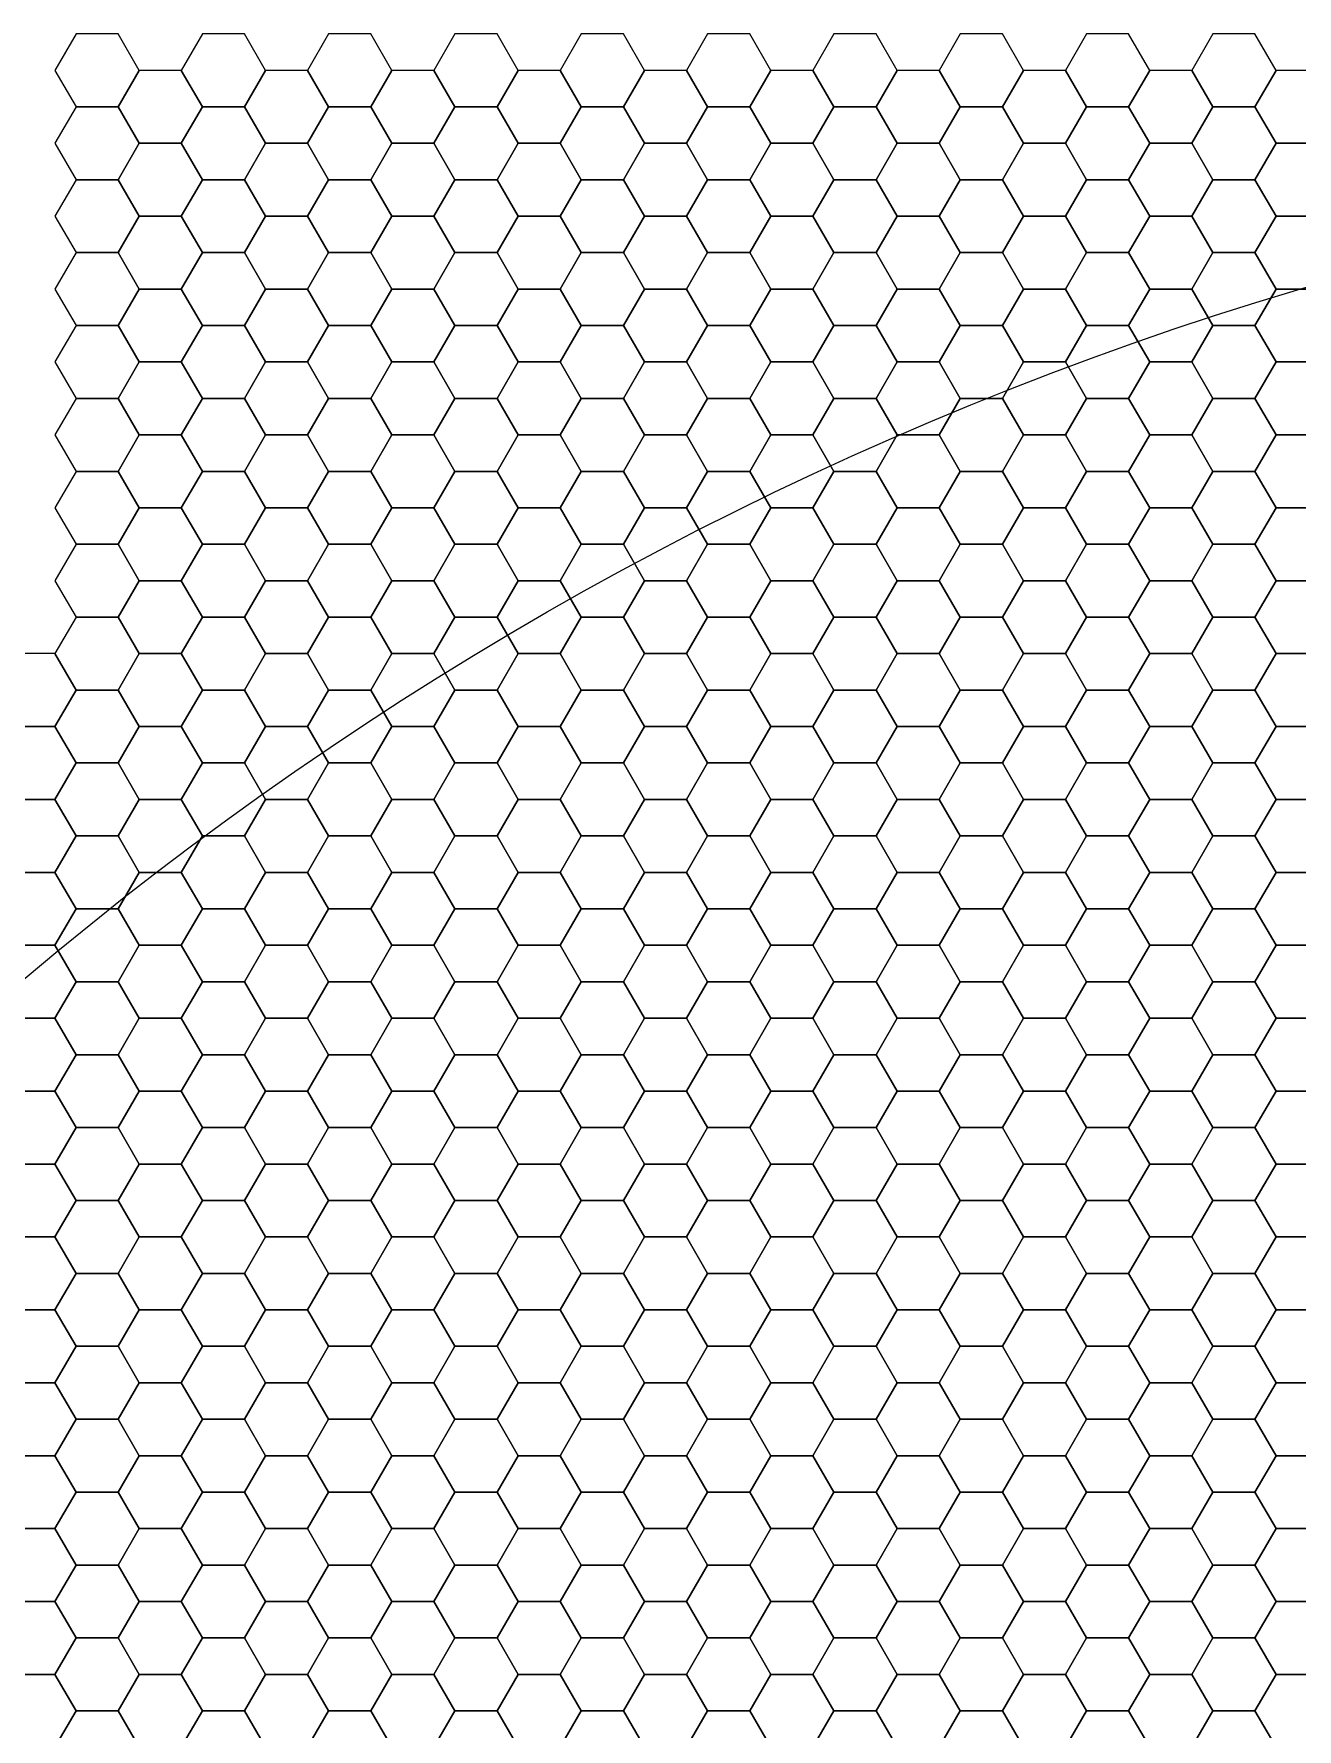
# Model space of a CAD drawing. Header units: inches. Extents: x 59 to 241, y -1 to 185.
# Drawn here: x 96 to 126, y 132.93 to 173.21 of the extents above; entities that cross this region are included whole.
import ezdxf

# ---------------------------------------------------------------- set-up
doc = ezdxf.new("R2010")
doc.units = ezdxf.units.IN
doc.header["$MEASUREMENT"] = 0
doc.layers.get('0').update_dxf_attribs({"lineweight": 0})

msp = doc.modelspace()

# ---------------------------------------------------------------- linework, layer by layer
at = {"color": 251, "linetype": 'Continuous', "lineweight": 0, "flags": 128}
for points in [[(98, 173.205), (97, 173.205), (96.5, 172.339), (97, 171.473), (98, 171.473), (98.5, 172.339)], [(101, 173.205), (100, 173.205), (99.5, 172.339), (100, 171.473), (101, 171.473), (101.5, 172.339)], [(104, 173.205), (103, 173.205), (102.5, 172.339), (103, 171.473), (104, 171.473), (104.5, 172.339)], [(107, 173.205), (106, 173.205), (105.5, 172.339), (106, 171.473), (107, 171.473), (107.5, 172.339)], [(110, 173.205), (109, 173.205), (108.5, 172.339), (109, 171.473), (110, 171.473), (110.5, 172.339)], [(113, 173.205), (112, 173.205), (111.5, 172.339), (112, 171.473), (113, 171.473), (113.5, 172.339)], [(116, 173.205), (115, 173.205), (114.5, 172.339), (115, 171.473), (116, 171.473), (116.5, 172.339)], [(119, 173.205), (118, 173.205), (117.5, 172.339), (118, 171.473), (119, 171.473), (119.5, 172.339)], [(122, 173.205), (121, 173.205), (120.5, 172.339), (121, 171.473), (122, 171.473), (122.5, 172.339)], [(125, 173.205), (124, 173.205), (123.5, 172.339), (124, 171.473), (125, 171.473), (125.5, 172.339)], [(99.5, 172.339), (98.5, 172.339), (98, 171.473), (98.5, 170.607), (99.5, 170.607), (100, 171.473)], [(102.5, 172.339), (101.5, 172.339), (101, 171.473), (101.5, 170.607), (102.5, 170.607), (103, 171.473)], [(105.5, 172.339), (104.5, 172.339), (104, 171.473), (104.5, 170.607), (105.5, 170.607), (106, 171.473)], [(108.5, 172.339), (107.5, 172.339), (107, 171.473), (107.5, 170.607), (108.5, 170.607), (109, 171.473)], [(111.5, 172.339), (110.5, 172.339), (110, 171.473), (110.5, 170.607), (111.5, 170.607), (112, 171.473)], [(114.5, 172.339), (113.5, 172.339), (113, 171.473), (113.5, 170.607), (114.5, 170.607), (115, 171.473)], [(117.5, 172.339), (116.5, 172.339), (116, 171.473), (116.5, 170.607), (117.5, 170.607), (118, 171.473)], [(120.5, 172.339), (119.5, 172.339), (119, 171.473), (119.5, 170.607), (120.5, 170.607), (121, 171.473)], [(123.5, 172.339), (122.5, 172.339), (122, 171.473), (122.5, 170.607), (123.5, 170.607), (124, 171.473)], [(126.5, 172.339), (125.5, 172.339), (125, 171.473), (125.5, 170.607), (126.5, 170.607), (127, 171.473)], [(98, 171.473), (97, 171.473), (96.5, 170.607), (97, 169.741), (98, 169.741), (98.5, 170.607)], [(101, 171.473), (100, 171.473), (99.5, 170.607), (100, 169.741), (101, 169.741), (101.5, 170.607)], [(104, 171.473), (103, 171.473), (102.5, 170.607), (103, 169.741), (104, 169.741), (104.5, 170.607)], [(107, 171.473), (106, 171.473), (105.5, 170.607), (106, 169.741), (107, 169.741), (107.5, 170.607)], [(110, 171.473), (109, 171.473), (108.5, 170.607), (109, 169.741), (110, 169.741), (110.5, 170.607)], [(113, 171.473), (112, 171.473), (111.5, 170.607), (112, 169.741), (113, 169.741), (113.5, 170.607)], [(116, 171.473), (115, 171.473), (114.5, 170.607), (115, 169.741), (116, 169.741), (116.5, 170.607)], [(119, 171.473), (118, 171.473), (117.5, 170.607), (118, 169.741), (119, 169.741), (119.5, 170.607)], [(122, 171.473), (121, 171.473), (120.5, 170.607), (121, 169.741), (122, 169.741), (122.5, 170.607)], [(125, 171.473), (124, 171.473), (123.5, 170.607), (124, 169.741), (125, 169.741), (125.5, 170.607)], [(99.5, 170.607), (98.5, 170.607), (98, 169.741), (98.5, 168.875), (99.5, 168.875), (100, 169.741)], [(102.5, 170.607), (101.5, 170.607), (101, 169.741), (101.5, 168.875), (102.5, 168.875), (103, 169.741)], [(105.5, 170.607), (104.5, 170.607), (104, 169.741), (104.5, 168.875), (105.5, 168.875), (106, 169.741)], [(108.5, 170.607), (107.5, 170.607), (107, 169.741), (107.5, 168.875), (108.5, 168.875), (109, 169.741)], [(111.5, 170.607), (110.5, 170.607), (110, 169.741), (110.5, 168.875), (111.5, 168.875), (112, 169.741)], [(114.5, 170.607), (113.5, 170.607), (113, 169.741), (113.5, 168.875), (114.5, 168.875), (115, 169.741)], [(117.5, 170.607), (116.5, 170.607), (116, 169.741), (116.5, 168.875), (117.5, 168.875), (118, 169.741)], [(120.5, 170.607), (119.5, 170.607), (119, 169.741), (119.5, 168.875), (120.5, 168.875), (121, 169.741)], [(123.5, 170.607), (122.5, 170.607), (122, 169.741), (122.5, 168.875), (123.5, 168.875), (124, 169.741)], [(126.5, 170.607), (125.5, 170.607), (125, 169.741), (125.5, 168.875), (126.5, 168.875), (127, 169.741)], [(98, 169.741), (97, 169.741), (96.5, 168.875), (97, 168.009), (98, 168.009), (98.5, 168.875)], [(101, 169.741), (100, 169.741), (99.5, 168.875), (100, 168.009), (101, 168.009), (101.5, 168.875)], [(104, 169.741), (103, 169.741), (102.5, 168.875), (103, 168.009), (104, 168.009), (104.5, 168.875)], [(107, 169.741), (106, 169.741), (105.5, 168.875), (106, 168.009), (107, 168.009), (107.5, 168.875)], [(110, 169.741), (109, 169.741), (108.5, 168.875), (109, 168.009), (110, 168.009), (110.5, 168.875)], [(113, 169.741), (112, 169.741), (111.5, 168.875), (112, 168.009), (113, 168.009), (113.5, 168.875)], [(116, 169.741), (115, 169.741), (114.5, 168.875), (115, 168.009), (116, 168.009), (116.5, 168.875)], [(119, 169.741), (118, 169.741), (117.5, 168.875), (118, 168.009), (119, 168.009), (119.5, 168.875)], [(122, 169.741), (121, 169.741), (120.5, 168.875), (121, 168.009), (122, 168.009), (122.5, 168.875)], [(125, 169.741), (124, 169.741), (123.5, 168.875), (124, 168.009), (125, 168.009), (125.5, 168.875)], [(99.5, 168.875), (98.5, 168.875), (98, 168.009), (98.5, 167.143), (99.5, 167.143), (100, 168.009)], [(102.5, 168.875), (101.5, 168.875), (101, 168.009), (101.5, 167.143), (102.5, 167.143), (103, 168.009)], [(105.5, 168.875), (104.5, 168.875), (104, 168.009), (104.5, 167.143), (105.5, 167.143), (106, 168.009)], [(108.5, 168.875), (107.5, 168.875), (107, 168.009), (107.5, 167.143), (108.5, 167.143), (109, 168.009)], [(111.5, 168.875), (110.5, 168.875), (110, 168.009), (110.5, 167.143), (111.5, 167.143), (112, 168.009)], [(114.5, 168.875), (113.5, 168.875), (113, 168.009), (113.5, 167.143), (114.5, 167.143), (115, 168.009)], [(117.5, 168.875), (116.5, 168.875), (116, 168.009), (116.5, 167.143), (117.5, 167.143), (118, 168.009)], [(120.5, 168.875), (119.5, 168.875), (119, 168.009), (119.5, 167.143), (120.5, 167.143), (121, 168.009)], [(123.5, 168.875), (122.5, 168.875), (122, 168.009), (122.5, 167.143), (123.5, 167.143), (124, 168.009)], [(126.5, 168.875), (125.5, 168.875), (125, 168.009), (125.5, 167.143), (126.5, 167.143), (127, 168.009)], [(98, 168.009), (97, 168.009), (96.5, 167.143), (97, 166.277), (98, 166.277), (98.5, 167.143)], [(101, 168.009), (100, 168.009), (99.5, 167.143), (100, 166.277), (101, 166.277), (101.5, 167.143)], [(104, 168.009), (103, 168.009), (102.5, 167.143), (103, 166.277), (104, 166.277), (104.5, 167.143)], [(107, 168.009), (106, 168.009), (105.5, 167.143), (106, 166.277), (107, 166.277), (107.5, 167.143)], [(110, 168.009), (109, 168.009), (108.5, 167.143), (109, 166.277), (110, 166.277), (110.5, 167.143)], [(113, 168.009), (112, 168.009), (111.5, 167.143), (112, 166.277), (113, 166.277), (113.5, 167.143)], [(116, 168.009), (115, 168.009), (114.5, 167.143), (115, 166.277), (116, 166.277), (116.5, 167.143)], [(119, 168.009), (118, 168.009), (117.5, 167.143), (118, 166.277), (119, 166.277), (119.5, 167.143)], [(122, 168.009), (121, 168.009), (120.5, 167.143), (121, 166.277), (122, 166.277), (122.5, 167.143)], [(125, 168.009), (124, 168.009), (123.5, 167.143), (124, 166.277), (125, 166.277), (125.5, 167.143)], [(99.5, 167.143), (98.5, 167.143), (98, 166.277), (98.5, 165.411), (99.5, 165.411), (100, 166.277)], [(102.5, 167.143), (101.5, 167.143), (101, 166.277), (101.5, 165.411), (102.5, 165.411), (103, 166.277)], [(105.5, 167.143), (104.5, 167.143), (104, 166.277), (104.5, 165.411), (105.5, 165.411), (106, 166.277)], [(108.5, 167.143), (107.5, 167.143), (107, 166.277), (107.5, 165.411), (108.5, 165.411), (109, 166.277)], [(111.5, 167.143), (110.5, 167.143), (110, 166.277), (110.5, 165.411), (111.5, 165.411), (112, 166.277)], [(114.5, 167.143), (113.5, 167.143), (113, 166.277), (113.5, 165.411), (114.5, 165.411), (115, 166.277)], [(117.5, 167.143), (116.5, 167.143), (116, 166.277), (116.5, 165.411), (117.5, 165.411), (118, 166.277)], [(120.5, 167.143), (119.5, 167.143), (119, 166.277), (119.5, 165.411), (120.5, 165.411), (121, 166.277)], [(123.5, 167.143), (122.5, 167.143), (122, 166.277), (122.5, 165.411), (123.5, 165.411), (124, 166.277)], [(126.5, 167.143), (125.5, 167.143), (125, 166.277), (125.5, 165.411), (126.5, 165.411), (127, 166.277)], [(98, 166.277), (97, 166.277), (96.5, 165.411), (97, 164.545), (98, 164.545), (98.5, 165.411)], [(101, 166.277), (100, 166.277), (99.5, 165.411), (100, 164.545), (101, 164.545), (101.5, 165.411)], [(104, 166.277), (103, 166.277), (102.5, 165.411), (103, 164.545), (104, 164.545), (104.5, 165.411)], [(107, 166.277), (106, 166.277), (105.5, 165.411), (106, 164.545), (107, 164.545), (107.5, 165.411)], [(110, 166.277), (109, 166.277), (108.5, 165.411), (109, 164.545), (110, 164.545), (110.5, 165.411)], [(113, 166.277), (112, 166.277), (111.5, 165.411), (112, 164.545), (113, 164.545), (113.5, 165.411)], [(116, 166.277), (115, 166.277), (114.5, 165.411), (115, 164.545), (116, 164.545), (116.5, 165.411)], [(119, 166.277), (118, 166.277), (117.5, 165.411), (118, 164.545), (119, 164.545), (119.5, 165.411)], [(122, 166.277), (121, 166.277), (120.5, 165.411), (121, 164.545), (122, 164.545), (122.5, 165.411)], [(125, 166.277), (124, 166.277), (123.5, 165.411), (124, 164.545), (125, 164.545), (125.5, 165.411)], [(99.5, 165.411), (98.5, 165.411), (98, 164.545), (98.5, 163.679), (99.5, 163.679), (100, 164.545)], [(102.5, 165.411), (101.5, 165.411), (101, 164.545), (101.5, 163.679), (102.5, 163.679), (103, 164.545)], [(105.5, 165.411), (104.5, 165.411), (104, 164.545), (104.5, 163.679), (105.5, 163.679), (106, 164.545)], [(108.5, 165.411), (107.5, 165.411), (107, 164.545), (107.5, 163.679), (108.5, 163.679), (109, 164.545)], [(111.5, 165.411), (110.5, 165.411), (110, 164.545), (110.5, 163.679), (111.5, 163.679), (112, 164.545)], [(114.5, 165.411), (113.5, 165.411), (113, 164.545), (113.5, 163.679), (114.5, 163.679), (115, 164.545)], [(117.5, 165.411), (116.5, 165.411), (116, 164.545), (116.5, 163.679), (117.5, 163.679), (118, 164.545)], [(120.5, 165.411), (119.5, 165.411), (119, 164.545), (119.5, 163.679), (120.5, 163.679), (121, 164.545)], [(123.5, 165.411), (122.5, 165.411), (122, 164.545), (122.5, 163.679), (123.5, 163.679), (124, 164.545)], [(126.5, 165.411), (125.5, 165.411), (125, 164.545), (125.5, 163.679), (126.5, 163.679), (127, 164.545)], [(98, 164.545), (97, 164.545), (96.5, 163.679), (97, 162.813), (98, 162.813), (98.5, 163.679)], [(101, 164.545), (100, 164.545), (99.5, 163.679), (100, 162.813), (101, 162.813), (101.5, 163.679)], [(104, 164.545), (103, 164.545), (102.5, 163.679), (103, 162.813), (104, 162.813), (104.5, 163.679)], [(107, 164.545), (106, 164.545), (105.5, 163.679), (106, 162.813), (107, 162.813), (107.5, 163.679)], [(110, 164.545), (109, 164.545), (108.5, 163.679), (109, 162.813), (110, 162.813), (110.5, 163.679)], [(113, 164.545), (112, 164.545), (111.5, 163.679), (112, 162.813), (113, 162.813), (113.5, 163.679)], [(116, 164.545), (115, 164.545), (114.5, 163.679), (115, 162.813), (116, 162.813), (116.5, 163.679)], [(119, 164.545), (118, 164.545), (117.5, 163.679), (118, 162.813), (119, 162.813), (119.5, 163.679)], [(122, 164.545), (121, 164.545), (120.5, 163.679), (121, 162.813), (122, 162.813), (122.5, 163.679)], [(125, 164.545), (124, 164.545), (123.5, 163.679), (124, 162.813), (125, 162.813), (125.5, 163.679)], [(99.5, 163.679), (98.5, 163.679), (98, 162.813), (98.5, 161.947), (99.5, 161.947), (100, 162.813)], [(102.5, 163.679), (101.5, 163.679), (101, 162.813), (101.5, 161.947), (102.5, 161.947), (103, 162.813)], [(105.5, 163.679), (104.5, 163.679), (104, 162.813), (104.5, 161.947), (105.5, 161.947), (106, 162.813)], [(108.5, 163.679), (107.5, 163.679), (107, 162.813), (107.5, 161.947), (108.5, 161.947), (109, 162.813)], [(111.5, 163.679), (110.5, 163.679), (110, 162.813), (110.5, 161.947), (111.5, 161.947), (112, 162.813)], [(114.5, 163.679), (113.5, 163.679), (113, 162.813), (113.5, 161.947), (114.5, 161.947), (115, 162.813)], [(117.5, 163.679), (116.5, 163.679), (116, 162.813), (116.5, 161.947), (117.5, 161.947), (118, 162.813)], [(120.5, 163.679), (119.5, 163.679), (119, 162.813), (119.5, 161.947), (120.5, 161.947), (121, 162.813)], [(123.5, 163.679), (122.5, 163.679), (122, 162.813), (122.5, 161.947), (123.5, 161.947), (124, 162.813)], [(126.5, 163.679), (125.5, 163.679), (125, 162.813), (125.5, 161.947), (126.5, 161.947), (127, 162.813)], [(98, 162.813), (97, 162.813), (96.5, 161.947), (97, 161.081), (98, 161.081), (98.5, 161.947)], [(101, 162.813), (100, 162.813), (99.5, 161.947), (100, 161.081), (101, 161.081), (101.5, 161.947)], [(104, 162.813), (103, 162.813), (102.5, 161.947), (103, 161.081), (104, 161.081), (104.5, 161.947)], [(107, 162.813), (106, 162.813), (105.5, 161.947), (106, 161.081), (107, 161.081), (107.5, 161.947)], [(110, 162.813), (109, 162.813), (108.5, 161.947), (109, 161.081), (110, 161.081), (110.5, 161.947)], [(113, 162.813), (112, 162.813), (111.5, 161.947), (112, 161.081), (113, 161.081), (113.5, 161.947)], [(116, 162.813), (115, 162.813), (114.5, 161.947), (115, 161.081), (116, 161.081), (116.5, 161.947)], [(119, 162.813), (118, 162.813), (117.5, 161.947), (118, 161.081), (119, 161.081), (119.5, 161.947)], [(122, 162.813), (121, 162.813), (120.5, 161.947), (121, 161.081), (122, 161.081), (122.5, 161.947)], [(125, 162.813), (124, 162.813), (123.5, 161.947), (124, 161.081), (125, 161.081), (125.5, 161.947)], [(99.5, 161.947), (98.5, 161.947), (98, 161.081), (98.5, 160.215), (99.5, 160.215), (100, 161.081)], [(102.5, 161.947), (101.5, 161.947), (101, 161.081), (101.5, 160.215), (102.5, 160.215), (103, 161.081)], [(105.5, 161.947), (104.5, 161.947), (104, 161.081), (104.5, 160.215), (105.5, 160.215), (106, 161.081)], [(108.5, 161.947), (107.5, 161.947), (107, 161.081), (107.5, 160.215), (108.5, 160.215), (109, 161.081)], [(111.5, 161.947), (110.5, 161.947), (110, 161.081), (110.5, 160.215), (111.5, 160.215), (112, 161.081)], [(114.5, 161.947), (113.5, 161.947), (113, 161.081), (113.5, 160.215), (114.5, 160.215), (115, 161.081)], [(117.5, 161.947), (116.5, 161.947), (116, 161.081), (116.5, 160.215), (117.5, 160.215), (118, 161.081)], [(120.5, 161.947), (119.5, 161.947), (119, 161.081), (119.5, 160.215), (120.5, 160.215), (121, 161.081)], [(123.5, 161.947), (122.5, 161.947), (122, 161.081), (122.5, 160.215), (123.5, 160.215), (124, 161.081)], [(126.5, 161.947), (125.5, 161.947), (125, 161.081), (125.5, 160.215), (126.5, 160.215), (127, 161.081)], [(98, 161.081), (97, 161.081), (96.5, 160.215), (97, 159.349), (98, 159.349), (98.5, 160.215)], [(101, 161.081), (100, 161.081), (99.5, 160.215), (100, 159.349), (101, 159.349), (101.5, 160.215)], [(104, 161.081), (103, 161.081), (102.5, 160.215), (103, 159.349), (104, 159.349), (104.5, 160.215)], [(107, 161.081), (106, 161.081), (105.5, 160.215), (106, 159.349), (107, 159.349), (107.5, 160.215)], [(110, 161.081), (109, 161.081), (108.5, 160.215), (109, 159.349), (110, 159.349), (110.5, 160.215)], [(113, 161.081), (112, 161.081), (111.5, 160.215), (112, 159.349), (113, 159.349), (113.5, 160.215)], [(116, 161.081), (115, 161.081), (114.5, 160.215), (115, 159.349), (116, 159.349), (116.5, 160.215)], [(119, 161.081), (118, 161.081), (117.5, 160.215), (118, 159.349), (119, 159.349), (119.5, 160.215)], [(122, 161.081), (121, 161.081), (120.5, 160.215), (121, 159.349), (122, 159.349), (122.5, 160.215)], [(125, 161.081), (124, 161.081), (123.5, 160.215), (124, 159.349), (125, 159.349), (125.5, 160.215)], [(99.5, 160.215), (98.5, 160.215), (98, 159.349), (98.5, 158.483), (99.5, 158.483), (100, 159.349)], [(102.5, 160.215), (101.5, 160.215), (101, 159.349), (101.5, 158.483), (102.5, 158.483), (103, 159.349)], [(105.5, 160.215), (104.5, 160.215), (104, 159.349), (104.5, 158.483), (105.5, 158.483), (106, 159.349)], [(108.5, 160.215), (107.5, 160.215), (107, 159.349), (107.5, 158.483), (108.5, 158.483), (109, 159.349)], [(111.5, 160.215), (110.5, 160.215), (110, 159.349), (110.5, 158.483), (111.5, 158.483), (112, 159.349)], [(114.5, 160.215), (113.5, 160.215), (113, 159.349), (113.5, 158.483), (114.5, 158.483), (115, 159.349)], [(117.5, 160.215), (116.5, 160.215), (116, 159.349), (116.5, 158.483), (117.5, 158.483), (118, 159.349)], [(120.5, 160.215), (119.5, 160.215), (119, 159.349), (119.5, 158.483), (120.5, 158.483), (121, 159.349)], [(123.5, 160.215), (122.5, 160.215), (122, 159.349), (122.5, 158.483), (123.5, 158.483), (124, 159.349)], [(126.5, 160.215), (125.5, 160.215), (125, 159.349), (125.5, 158.483), (126.5, 158.483), (127, 159.349)], [(98, 159.349), (97, 159.349), (96.5, 158.483), (97, 157.617), (98, 157.617), (98.5, 158.483)], [(101, 159.349), (100, 159.349), (99.5, 158.483), (100, 157.617), (101, 157.617), (101.5, 158.483)], [(104, 159.349), (103, 159.349), (102.5, 158.483), (103, 157.617), (104, 157.617), (104.5, 158.483)], [(107, 159.349), (106, 159.349), (105.5, 158.483), (106, 157.617), (107, 157.617), (107.5, 158.483)], [(110, 159.349), (109, 159.349), (108.5, 158.483), (109, 157.617), (110, 157.617), (110.5, 158.483)], [(113, 159.349), (112, 159.349), (111.5, 158.483), (112, 157.617), (113, 157.617), (113.5, 158.483)], [(116, 159.349), (115, 159.349), (114.5, 158.483), (115, 157.617), (116, 157.617), (116.5, 158.483)], [(119, 159.349), (118, 159.349), (117.5, 158.483), (118, 157.617), (119, 157.617), (119.5, 158.483)], [(122, 159.349), (121, 159.349), (120.5, 158.483), (121, 157.617), (122, 157.617), (122.5, 158.483)], [(125, 159.349), (124, 159.349), (123.5, 158.483), (124, 157.617), (125, 157.617), (125.5, 158.483)], [(96.5, 158.483), (95.5, 158.483), (95, 157.617), (95.5, 156.751), (96.5, 156.751), (97, 157.617)], [(99.5, 158.483), (98.5, 158.483), (98, 157.617), (98.5, 156.751), (99.5, 156.751), (100, 157.617)], [(102.5, 158.483), (101.5, 158.483), (101, 157.617), (101.5, 156.751), (102.5, 156.751), (103, 157.617)], [(105.5, 158.483), (104.5, 158.483), (104, 157.617), (104.5, 156.751), (105.5, 156.751), (106, 157.617)], [(108.5, 158.483), (107.5, 158.483), (107, 157.617), (107.5, 156.751), (108.5, 156.751), (109, 157.617)], [(111.5, 158.483), (110.5, 158.483), (110, 157.617), (110.5, 156.751), (111.5, 156.751), (112, 157.617)], [(114.5, 158.483), (113.5, 158.483), (113, 157.617), (113.5, 156.751), (114.5, 156.751), (115, 157.617)], [(117.5, 158.483), (116.5, 158.483), (116, 157.617), (116.5, 156.751), (117.5, 156.751), (118, 157.617)], [(120.5, 158.483), (119.5, 158.483), (119, 157.617), (119.5, 156.751), (120.5, 156.751), (121, 157.617)], [(123.5, 158.483), (122.5, 158.483), (122, 157.617), (122.5, 156.751), (123.5, 156.751), (124, 157.617)], [(126.5, 158.483), (125.5, 158.483), (125, 157.617), (125.5, 156.751), (126.5, 156.751), (127, 157.617)], [(98, 157.617), (97, 157.617), (96.5, 156.751), (97, 155.885), (98, 155.885), (98.5, 156.751)], [(101, 157.617), (100, 157.617), (99.5, 156.751), (100, 155.885), (101, 155.885), (101.5, 156.751)], [(104, 157.617), (103, 157.617), (102.5, 156.751), (103, 155.885), (104, 155.885), (104.5, 156.751)], [(107, 157.617), (106, 157.617), (105.5, 156.751), (106, 155.885), (107, 155.885), (107.5, 156.751)], [(110, 157.617), (109, 157.617), (108.5, 156.751), (109, 155.885), (110, 155.885), (110.5, 156.751)], [(113, 157.617), (112, 157.617), (111.5, 156.751), (112, 155.885), (113, 155.885), (113.5, 156.751)], [(116, 157.617), (115, 157.617), (114.5, 156.751), (115, 155.885), (116, 155.885), (116.5, 156.751)], [(119, 157.617), (118, 157.617), (117.5, 156.751), (118, 155.885), (119, 155.885), (119.5, 156.751)], [(122, 157.617), (121, 157.617), (120.5, 156.751), (121, 155.885), (122, 155.885), (122.5, 156.751)], [(125, 157.617), (124, 157.617), (123.5, 156.751), (124, 155.885), (125, 155.885), (125.5, 156.751)], [(96.5, 156.751), (95.5, 156.751), (95, 155.885), (95.5, 155.018), (96.5, 155.018), (97, 155.885)], [(99.5, 156.751), (98.5, 156.751), (98, 155.885), (98.5, 155.018), (99.5, 155.018), (100, 155.885)], [(102.5, 156.751), (101.5, 156.751), (101, 155.885), (101.5, 155.018), (102.5, 155.018), (103, 155.885)], [(105.5, 156.751), (104.5, 156.751), (104, 155.885), (104.5, 155.018), (105.5, 155.018), (106, 155.885)], [(108.5, 156.751), (107.5, 156.751), (107, 155.885), (107.5, 155.018), (108.5, 155.018), (109, 155.885)], [(111.5, 156.751), (110.5, 156.751), (110, 155.885), (110.5, 155.018), (111.5, 155.018), (112, 155.885)], [(114.5, 156.751), (113.5, 156.751), (113, 155.885), (113.5, 155.018), (114.5, 155.018), (115, 155.885)], [(117.5, 156.751), (116.5, 156.751), (116, 155.885), (116.5, 155.018), (117.5, 155.018), (118, 155.885)], [(120.5, 156.751), (119.5, 156.751), (119, 155.885), (119.5, 155.018), (120.5, 155.018), (121, 155.885)], [(123.5, 156.751), (122.5, 156.751), (122, 155.885), (122.5, 155.018), (123.5, 155.018), (124, 155.885)], [(126.5, 156.751), (125.5, 156.751), (125, 155.885), (125.5, 155.018), (126.5, 155.018), (127, 155.885)], [(98, 155.885), (97, 155.885), (96.5, 155.018), (97, 154.152), (98, 154.152), (98.5, 155.018)], [(101, 155.885), (100, 155.885), (99.5, 155.018), (100, 154.152), (101, 154.152), (101.5, 155.018)], [(104, 155.885), (103, 155.885), (102.5, 155.018), (103, 154.152), (104, 154.152), (104.5, 155.018)], [(107, 155.885), (106, 155.885), (105.5, 155.018), (106, 154.152), (107, 154.152), (107.5, 155.018)], [(110, 155.885), (109, 155.885), (108.5, 155.018), (109, 154.152), (110, 154.152), (110.5, 155.018)], [(113, 155.885), (112, 155.885), (111.5, 155.018), (112, 154.152), (113, 154.152), (113.5, 155.018)], [(116, 155.885), (115, 155.885), (114.5, 155.018), (115, 154.152), (116, 154.152), (116.5, 155.018)], [(119, 155.885), (118, 155.885), (117.5, 155.018), (118, 154.152), (119, 154.152), (119.5, 155.018)], [(122, 155.885), (121, 155.885), (120.5, 155.018), (121, 154.152), (122, 154.152), (122.5, 155.018)], [(125, 155.885), (124, 155.885), (123.5, 155.018), (124, 154.152), (125, 154.152), (125.5, 155.018)], [(96.5, 155.018), (95.5, 155.018), (95, 154.152), (95.5, 153.286), (96.5, 153.286), (97, 154.152)], [(99.5, 155.018), (98.5, 155.018), (98, 154.152), (98.5, 153.286), (99.5, 153.286), (100, 154.152)], [(102.5, 155.018), (101.5, 155.018), (101, 154.152), (101.5, 153.286), (102.5, 153.286), (103, 154.152)], [(105.5, 155.018), (104.5, 155.018), (104, 154.152), (104.5, 153.286), (105.5, 153.286), (106, 154.152)], [(108.5, 155.018), (107.5, 155.018), (107, 154.152), (107.5, 153.286), (108.5, 153.286), (109, 154.152)], [(111.5, 155.018), (110.5, 155.018), (110, 154.152), (110.5, 153.286), (111.5, 153.286), (112, 154.152)], [(114.5, 155.018), (113.5, 155.018), (113, 154.152), (113.5, 153.286), (114.5, 153.286), (115, 154.152)], [(117.5, 155.018), (116.5, 155.018), (116, 154.152), (116.5, 153.286), (117.5, 153.286), (118, 154.152)], [(120.5, 155.018), (119.5, 155.018), (119, 154.152), (119.5, 153.286), (120.5, 153.286), (121, 154.152)], [(123.5, 155.018), (122.5, 155.018), (122, 154.152), (122.5, 153.286), (123.5, 153.286), (124, 154.152)], [(126.5, 155.018), (125.5, 155.018), (125, 154.152), (125.5, 153.286), (126.5, 153.286), (127, 154.152)], [(98, 154.152), (97, 154.152), (96.5, 153.286), (97, 152.42), (98, 152.42), (98.5, 153.286)], [(101, 154.152), (100, 154.152), (99.5, 153.286), (100, 152.42), (101, 152.42), (101.5, 153.286)], [(104, 154.152), (103, 154.152), (102.5, 153.286), (103, 152.42), (104, 152.42), (104.5, 153.286)], [(107, 154.152), (106, 154.152), (105.5, 153.286), (106, 152.42), (107, 152.42), (107.5, 153.286)], [(110, 154.152), (109, 154.152), (108.5, 153.286), (109, 152.42), (110, 152.42), (110.5, 153.286)], [(113, 154.152), (112, 154.152), (111.5, 153.286), (112, 152.42), (113, 152.42), (113.5, 153.286)], [(116, 154.152), (115, 154.152), (114.5, 153.286), (115, 152.42), (116, 152.42), (116.5, 153.286)], [(119, 154.152), (118, 154.152), (117.5, 153.286), (118, 152.42), (119, 152.42), (119.5, 153.286)], [(122, 154.152), (121, 154.152), (120.5, 153.286), (121, 152.42), (122, 152.42), (122.5, 153.286)], [(125, 154.152), (124, 154.152), (123.5, 153.286), (124, 152.42), (125, 152.42), (125.5, 153.286)], [(96.5, 153.286), (95.5, 153.286), (95, 152.42), (95.5, 151.554), (96.5, 151.554), (97, 152.42)], [(99.5, 153.286), (98.5, 153.286), (98, 152.42), (98.5, 151.554), (99.5, 151.554), (100, 152.42)], [(102.5, 153.286), (101.5, 153.286), (101, 152.42), (101.5, 151.554), (102.5, 151.554), (103, 152.42)], [(105.5, 153.286), (104.5, 153.286), (104, 152.42), (104.5, 151.554), (105.5, 151.554), (106, 152.42)], [(108.5, 153.286), (107.5, 153.286), (107, 152.42), (107.5, 151.554), (108.5, 151.554), (109, 152.42)], [(111.5, 153.286), (110.5, 153.286), (110, 152.42), (110.5, 151.554), (111.5, 151.554), (112, 152.42)], [(114.5, 153.286), (113.5, 153.286), (113, 152.42), (113.5, 151.554), (114.5, 151.554), (115, 152.42)], [(117.5, 153.286), (116.5, 153.286), (116, 152.42), (116.5, 151.554), (117.5, 151.554), (118, 152.42)], [(120.5, 153.286), (119.5, 153.286), (119, 152.42), (119.5, 151.554), (120.5, 151.554), (121, 152.42)], [(123.5, 153.286), (122.5, 153.286), (122, 152.42), (122.5, 151.554), (123.5, 151.554), (124, 152.42)], [(126.5, 153.286), (125.5, 153.286), (125, 152.42), (125.5, 151.554), (126.5, 151.554), (127, 152.42)], [(98, 152.42), (97, 152.42), (96.5, 151.554), (97, 150.688), (98, 150.688), (98.5, 151.554)], [(101, 152.42), (100, 152.42), (99.5, 151.554), (100, 150.688), (101, 150.688), (101.5, 151.554)], [(104, 152.42), (103, 152.42), (102.5, 151.554), (103, 150.688), (104, 150.688), (104.5, 151.554)], [(107, 152.42), (106, 152.42), (105.5, 151.554), (106, 150.688), (107, 150.688), (107.5, 151.554)], [(110, 152.42), (109, 152.42), (108.5, 151.554), (109, 150.688), (110, 150.688), (110.5, 151.554)], [(113, 152.42), (112, 152.42), (111.5, 151.554), (112, 150.688), (113, 150.688), (113.5, 151.554)], [(116, 152.42), (115, 152.42), (114.5, 151.554), (115, 150.688), (116, 150.688), (116.5, 151.554)], [(119, 152.42), (118, 152.42), (117.5, 151.554), (118, 150.688), (119, 150.688), (119.5, 151.554)], [(122, 152.42), (121, 152.42), (120.5, 151.554), (121, 150.688), (122, 150.688), (122.5, 151.554)], [(125, 152.42), (124, 152.42), (123.5, 151.554), (124, 150.688), (125, 150.688), (125.5, 151.554)], [(96.5, 151.554), (95.5, 151.554), (95, 150.688), (95.5, 149.822), (96.5, 149.822), (97, 150.688)], [(99.5, 151.554), (98.5, 151.554), (98, 150.688), (98.5, 149.822), (99.5, 149.822), (100, 150.688)], [(102.5, 151.554), (101.5, 151.554), (101, 150.688), (101.5, 149.822), (102.5, 149.822), (103, 150.688)], [(105.5, 151.554), (104.5, 151.554), (104, 150.688), (104.5, 149.822), (105.5, 149.822), (106, 150.688)], [(108.5, 151.554), (107.5, 151.554), (107, 150.688), (107.5, 149.822), (108.5, 149.822), (109, 150.688)], [(111.5, 151.554), (110.5, 151.554), (110, 150.688), (110.5, 149.822), (111.5, 149.822), (112, 150.688)], [(114.5, 151.554), (113.5, 151.554), (113, 150.688), (113.5, 149.822), (114.5, 149.822), (115, 150.688)], [(117.5, 151.554), (116.5, 151.554), (116, 150.688), (116.5, 149.822), (117.5, 149.822), (118, 150.688)], [(120.5, 151.554), (119.5, 151.554), (119, 150.688), (119.5, 149.822), (120.5, 149.822), (121, 150.688)], [(123.5, 151.554), (122.5, 151.554), (122, 150.688), (122.5, 149.822), (123.5, 149.822), (124, 150.688)], [(126.5, 151.554), (125.5, 151.554), (125, 150.688), (125.5, 149.822), (126.5, 149.822), (127, 150.688)], [(98, 150.688), (97, 150.688), (96.5, 149.822), (97, 148.956), (98, 148.956), (98.5, 149.822)], [(101, 150.688), (100, 150.688), (99.5, 149.822), (100, 148.956), (101, 148.956), (101.5, 149.822)], [(104, 150.688), (103, 150.688), (102.5, 149.822), (103, 148.956), (104, 148.956), (104.5, 149.822)], [(107, 150.688), (106, 150.688), (105.5, 149.822), (106, 148.956), (107, 148.956), (107.5, 149.822)], [(110, 150.688), (109, 150.688), (108.5, 149.822), (109, 148.956), (110, 148.956), (110.5, 149.822)], [(113, 150.688), (112, 150.688), (111.5, 149.822), (112, 148.956), (113, 148.956), (113.5, 149.822)], [(116, 150.688), (115, 150.688), (114.5, 149.822), (115, 148.956), (116, 148.956), (116.5, 149.822)], [(119, 150.688), (118, 150.688), (117.5, 149.822), (118, 148.956), (119, 148.956), (119.5, 149.822)], [(122, 150.688), (121, 150.688), (120.5, 149.822), (121, 148.956), (122, 148.956), (122.5, 149.822)], [(125, 150.688), (124, 150.688), (123.5, 149.822), (124, 148.956), (125, 148.956), (125.5, 149.822)], [(96.5, 149.822), (95.5, 149.822), (95, 148.956), (95.5, 148.09), (96.5, 148.09), (97, 148.956)], [(99.5, 149.822), (98.5, 149.822), (98, 148.956), (98.5, 148.09), (99.5, 148.09), (100, 148.956)], [(102.5, 149.822), (101.5, 149.822), (101, 148.956), (101.5, 148.09), (102.5, 148.09), (103, 148.956)], [(105.5, 149.822), (104.5, 149.822), (104, 148.956), (104.5, 148.09), (105.5, 148.09), (106, 148.956)], [(108.5, 149.822), (107.5, 149.822), (107, 148.956), (107.5, 148.09), (108.5, 148.09), (109, 148.956)], [(111.5, 149.822), (110.5, 149.822), (110, 148.956), (110.5, 148.09), (111.5, 148.09), (112, 148.956)], [(114.5, 149.822), (113.5, 149.822), (113, 148.956), (113.5, 148.09), (114.5, 148.09), (115, 148.956)], [(117.5, 149.822), (116.5, 149.822), (116, 148.956), (116.5, 148.09), (117.5, 148.09), (118, 148.956)], [(120.5, 149.822), (119.5, 149.822), (119, 148.956), (119.5, 148.09), (120.5, 148.09), (121, 148.956)], [(123.5, 149.822), (122.5, 149.822), (122, 148.956), (122.5, 148.09), (123.5, 148.09), (124, 148.956)], [(126.5, 149.822), (125.5, 149.822), (125, 148.956), (125.5, 148.09), (126.5, 148.09), (127, 148.956)], [(98, 148.956), (97, 148.956), (96.5, 148.09), (97, 147.224), (98, 147.224), (98.5, 148.09)], [(101, 148.956), (100, 148.956), (99.5, 148.09), (100, 147.224), (101, 147.224), (101.5, 148.09)], [(104, 148.956), (103, 148.956), (102.5, 148.09), (103, 147.224), (104, 147.224), (104.5, 148.09)], [(107, 148.956), (106, 148.956), (105.5, 148.09), (106, 147.224), (107, 147.224), (107.5, 148.09)], [(110, 148.956), (109, 148.956), (108.5, 148.09), (109, 147.224), (110, 147.224), (110.5, 148.09)], [(113, 148.956), (112, 148.956), (111.5, 148.09), (112, 147.224), (113, 147.224), (113.5, 148.09)], [(116, 148.956), (115, 148.956), (114.5, 148.09), (115, 147.224), (116, 147.224), (116.5, 148.09)], [(119, 148.956), (118, 148.956), (117.5, 148.09), (118, 147.224), (119, 147.224), (119.5, 148.09)], [(122, 148.956), (121, 148.956), (120.5, 148.09), (121, 147.224), (122, 147.224), (122.5, 148.09)], [(125, 148.956), (124, 148.956), (123.5, 148.09), (124, 147.224), (125, 147.224), (125.5, 148.09)], [(96.5, 148.09), (95.5, 148.09), (95, 147.224), (95.5, 146.358), (96.5, 146.358), (97, 147.224)], [(99.5, 148.09), (98.5, 148.09), (98, 147.224), (98.5, 146.358), (99.5, 146.358), (100, 147.224)], [(102.5, 148.09), (101.5, 148.09), (101, 147.224), (101.5, 146.358), (102.5, 146.358), (103, 147.224)], [(105.5, 148.09), (104.5, 148.09), (104, 147.224), (104.5, 146.358), (105.5, 146.358), (106, 147.224)], [(108.5, 148.09), (107.5, 148.09), (107, 147.224), (107.5, 146.358), (108.5, 146.358), (109, 147.224)], [(111.5, 148.09), (110.5, 148.09), (110, 147.224), (110.5, 146.358), (111.5, 146.358), (112, 147.224)], [(114.5, 148.09), (113.5, 148.09), (113, 147.224), (113.5, 146.358), (114.5, 146.358), (115, 147.224)], [(117.5, 148.09), (116.5, 148.09), (116, 147.224), (116.5, 146.358), (117.5, 146.358), (118, 147.224)], [(120.5, 148.09), (119.5, 148.09), (119, 147.224), (119.5, 146.358), (120.5, 146.358), (121, 147.224)], [(123.5, 148.09), (122.5, 148.09), (122, 147.224), (122.5, 146.358), (123.5, 146.358), (124, 147.224)], [(126.5, 148.09), (125.5, 148.09), (125, 147.224), (125.5, 146.358), (126.5, 146.358), (127, 147.224)], [(98, 147.224), (97, 147.224), (96.5, 146.358), (97, 145.492), (98, 145.492), (98.5, 146.358)], [(101, 147.224), (100, 147.224), (99.5, 146.358), (100, 145.492), (101, 145.492), (101.5, 146.358)], [(104, 147.224), (103, 147.224), (102.5, 146.358), (103, 145.492), (104, 145.492), (104.5, 146.358)], [(107, 147.224), (106, 147.224), (105.5, 146.358), (106, 145.492), (107, 145.492), (107.5, 146.358)], [(110, 147.224), (109, 147.224), (108.5, 146.358), (109, 145.492), (110, 145.492), (110.5, 146.358)], [(113, 147.224), (112, 147.224), (111.5, 146.358), (112, 145.492), (113, 145.492), (113.5, 146.358)], [(116, 147.224), (115, 147.224), (114.5, 146.358), (115, 145.492), (116, 145.492), (116.5, 146.358)], [(119, 147.224), (118, 147.224), (117.5, 146.358), (118, 145.492), (119, 145.492), (119.5, 146.358)], [(122, 147.224), (121, 147.224), (120.5, 146.358), (121, 145.492), (122, 145.492), (122.5, 146.358)], [(125, 147.224), (124, 147.224), (123.5, 146.358), (124, 145.492), (125, 145.492), (125.5, 146.358)], [(96.5, 146.358), (95.5, 146.358), (95, 145.492), (95.5, 144.626), (96.5, 144.626), (97, 145.492)], [(99.5, 146.358), (98.5, 146.358), (98, 145.492), (98.5, 144.626), (99.5, 144.626), (100, 145.492)], [(102.5, 146.358), (101.5, 146.358), (101, 145.492), (101.5, 144.626), (102.5, 144.626), (103, 145.492)], [(105.5, 146.358), (104.5, 146.358), (104, 145.492), (104.5, 144.626), (105.5, 144.626), (106, 145.492)], [(108.5, 146.358), (107.5, 146.358), (107, 145.492), (107.5, 144.626), (108.5, 144.626), (109, 145.492)], [(111.5, 146.358), (110.5, 146.358), (110, 145.492), (110.5, 144.626), (111.5, 144.626), (112, 145.492)], [(114.5, 146.358), (113.5, 146.358), (113, 145.492), (113.5, 144.626), (114.5, 144.626), (115, 145.492)], [(117.5, 146.358), (116.5, 146.358), (116, 145.492), (116.5, 144.626), (117.5, 144.626), (118, 145.492)], [(120.5, 146.358), (119.5, 146.358), (119, 145.492), (119.5, 144.626), (120.5, 144.626), (121, 145.492)], [(123.5, 146.358), (122.5, 146.358), (122, 145.492), (122.5, 144.626), (123.5, 144.626), (124, 145.492)], [(126.5, 146.358), (125.5, 146.358), (125, 145.492), (125.5, 144.626), (126.5, 144.626), (127, 145.492)], [(98, 145.492), (97, 145.492), (96.5, 144.626), (97, 143.76), (98, 143.76), (98.5, 144.626)], [(101, 145.492), (100, 145.492), (99.5, 144.626), (100, 143.76), (101, 143.76), (101.5, 144.626)], [(104, 145.492), (103, 145.492), (102.5, 144.626), (103, 143.76), (104, 143.76), (104.5, 144.626)], [(107, 145.492), (106, 145.492), (105.5, 144.626), (106, 143.76), (107, 143.76), (107.5, 144.626)], [(110, 145.492), (109, 145.492), (108.5, 144.626), (109, 143.76), (110, 143.76), (110.5, 144.626)], [(113, 145.492), (112, 145.492), (111.5, 144.626), (112, 143.76), (113, 143.76), (113.5, 144.626)], [(116, 145.492), (115, 145.492), (114.5, 144.626), (115, 143.76), (116, 143.76), (116.5, 144.626)], [(119, 145.492), (118, 145.492), (117.5, 144.626), (118, 143.76), (119, 143.76), (119.5, 144.626)], [(122, 145.492), (121, 145.492), (120.5, 144.626), (121, 143.76), (122, 143.76), (122.5, 144.626)], [(125, 145.492), (124, 145.492), (123.5, 144.626), (124, 143.76), (125, 143.76), (125.5, 144.626)], [(96.5, 144.626), (95.5, 144.626), (95, 143.76), (95.5, 142.894), (96.5, 142.894), (97, 143.76)], [(99.5, 144.626), (98.5, 144.626), (98, 143.76), (98.5, 142.894), (99.5, 142.894), (100, 143.76)], [(102.5, 144.626), (101.5, 144.626), (101, 143.76), (101.5, 142.894), (102.5, 142.894), (103, 143.76)], [(105.5, 144.626), (104.5, 144.626), (104, 143.76), (104.5, 142.894), (105.5, 142.894), (106, 143.76)], [(108.5, 144.626), (107.5, 144.626), (107, 143.76), (107.5, 142.894), (108.5, 142.894), (109, 143.76)], [(111.5, 144.626), (110.5, 144.626), (110, 143.76), (110.5, 142.894), (111.5, 142.894), (112, 143.76)], [(114.5, 144.626), (113.5, 144.626), (113, 143.76), (113.5, 142.894), (114.5, 142.894), (115, 143.76)], [(117.5, 144.626), (116.5, 144.626), (116, 143.76), (116.5, 142.894), (117.5, 142.894), (118, 143.76)], [(120.5, 144.626), (119.5, 144.626), (119, 143.76), (119.5, 142.894), (120.5, 142.894), (121, 143.76)], [(123.5, 144.626), (122.5, 144.626), (122, 143.76), (122.5, 142.894), (123.5, 142.894), (124, 143.76)], [(126.5, 144.626), (125.5, 144.626), (125, 143.76), (125.5, 142.894), (126.5, 142.894), (127, 143.76)], [(98, 143.76), (97, 143.76), (96.5, 142.894), (97, 142.028), (98, 142.028), (98.5, 142.894)], [(101, 143.76), (100, 143.76), (99.5, 142.894), (100, 142.028), (101, 142.028), (101.5, 142.894)], [(104, 143.76), (103, 143.76), (102.5, 142.894), (103, 142.028), (104, 142.028), (104.5, 142.894)], [(107, 143.76), (106, 143.76), (105.5, 142.894), (106, 142.028), (107, 142.028), (107.5, 142.894)], [(110, 143.76), (109, 143.76), (108.5, 142.894), (109, 142.028), (110, 142.028), (110.5, 142.894)], [(113, 143.76), (112, 143.76), (111.5, 142.894), (112, 142.028), (113, 142.028), (113.5, 142.894)], [(116, 143.76), (115, 143.76), (114.5, 142.894), (115, 142.028), (116, 142.028), (116.5, 142.894)], [(119, 143.76), (118, 143.76), (117.5, 142.894), (118, 142.028), (119, 142.028), (119.5, 142.894)], [(122, 143.76), (121, 143.76), (120.5, 142.894), (121, 142.028), (122, 142.028), (122.5, 142.894)], [(125, 143.76), (124, 143.76), (123.5, 142.894), (124, 142.028), (125, 142.028), (125.5, 142.894)], [(96.5, 142.894), (95.5, 142.894), (95, 142.028), (95.5, 141.162), (96.5, 141.162), (97, 142.028)], [(99.5, 142.894), (98.5, 142.894), (98, 142.028), (98.5, 141.162), (99.5, 141.162), (100, 142.028)], [(102.5, 142.894), (101.5, 142.894), (101, 142.028), (101.5, 141.162), (102.5, 141.162), (103, 142.028)], [(105.5, 142.894), (104.5, 142.894), (104, 142.028), (104.5, 141.162), (105.5, 141.162), (106, 142.028)], [(108.5, 142.894), (107.5, 142.894), (107, 142.028), (107.5, 141.162), (108.5, 141.162), (109, 142.028)], [(111.5, 142.894), (110.5, 142.894), (110, 142.028), (110.5, 141.162), (111.5, 141.162), (112, 142.028)], [(114.5, 142.894), (113.5, 142.894), (113, 142.028), (113.5, 141.162), (114.5, 141.162), (115, 142.028)], [(117.5, 142.894), (116.5, 142.894), (116, 142.028), (116.5, 141.162), (117.5, 141.162), (118, 142.028)], [(120.5, 142.894), (119.5, 142.894), (119, 142.028), (119.5, 141.162), (120.5, 141.162), (121, 142.028)], [(123.5, 142.894), (122.5, 142.894), (122, 142.028), (122.5, 141.162), (123.5, 141.162), (124, 142.028)], [(126.5, 142.894), (125.5, 142.894), (125, 142.028), (125.5, 141.162), (126.5, 141.162), (127, 142.028)], [(98, 142.028), (97, 142.028), (96.5, 141.162), (97, 140.296), (98, 140.296), (98.5, 141.162)], [(101, 142.028), (100, 142.028), (99.5, 141.162), (100, 140.296), (101, 140.296), (101.5, 141.162)], [(104, 142.028), (103, 142.028), (102.5, 141.162), (103, 140.296), (104, 140.296), (104.5, 141.162)], [(107, 142.028), (106, 142.028), (105.5, 141.162), (106, 140.296), (107, 140.296), (107.5, 141.162)], [(110, 142.028), (109, 142.028), (108.5, 141.162), (109, 140.296), (110, 140.296), (110.5, 141.162)], [(113, 142.028), (112, 142.028), (111.5, 141.162), (112, 140.296), (113, 140.296), (113.5, 141.162)], [(116, 142.028), (115, 142.028), (114.5, 141.162), (115, 140.296), (116, 140.296), (116.5, 141.162)], [(119, 142.028), (118, 142.028), (117.5, 141.162), (118, 140.296), (119, 140.296), (119.5, 141.162)], [(122, 142.028), (121, 142.028), (120.5, 141.162), (121, 140.296), (122, 140.296), (122.5, 141.162)], [(125, 142.028), (124, 142.028), (123.5, 141.162), (124, 140.296), (125, 140.296), (125.5, 141.162)], [(96.5, 141.162), (95.5, 141.162), (95, 140.296), (95.5, 139.43), (96.5, 139.43), (97, 140.296)], [(99.5, 141.162), (98.5, 141.162), (98, 140.296), (98.5, 139.43), (99.5, 139.43), (100, 140.296)], [(102.5, 141.162), (101.5, 141.162), (101, 140.296), (101.5, 139.43), (102.5, 139.43), (103, 140.296)], [(105.5, 141.162), (104.5, 141.162), (104, 140.296), (104.5, 139.43), (105.5, 139.43), (106, 140.296)], [(108.5, 141.162), (107.5, 141.162), (107, 140.296), (107.5, 139.43), (108.5, 139.43), (109, 140.296)], [(111.5, 141.162), (110.5, 141.162), (110, 140.296), (110.5, 139.43), (111.5, 139.43), (112, 140.296)], [(114.5, 141.162), (113.5, 141.162), (113, 140.296), (113.5, 139.43), (114.5, 139.43), (115, 140.296)], [(117.5, 141.162), (116.5, 141.162), (116, 140.296), (116.5, 139.43), (117.5, 139.43), (118, 140.296)], [(120.5, 141.162), (119.5, 141.162), (119, 140.296), (119.5, 139.43), (120.5, 139.43), (121, 140.296)], [(123.5, 141.162), (122.5, 141.162), (122, 140.296), (122.5, 139.43), (123.5, 139.43), (124, 140.296)], [(126.5, 141.162), (125.5, 141.162), (125, 140.296), (125.5, 139.43), (126.5, 139.43), (127, 140.296)], [(98, 140.296), (97, 140.296), (96.5, 139.43), (97, 138.564), (98, 138.564), (98.5, 139.43)], [(101, 140.296), (100, 140.296), (99.5, 139.43), (100, 138.564), (101, 138.564), (101.5, 139.43)], [(104, 140.296), (103, 140.296), (102.5, 139.43), (103, 138.564), (104, 138.564), (104.5, 139.43)], [(107, 140.296), (106, 140.296), (105.5, 139.43), (106, 138.564), (107, 138.564), (107.5, 139.43)], [(110, 140.296), (109, 140.296), (108.5, 139.43), (109, 138.564), (110, 138.564), (110.5, 139.43)], [(113, 140.296), (112, 140.296), (111.5, 139.43), (112, 138.564), (113, 138.564), (113.5, 139.43)], [(116, 140.296), (115, 140.296), (114.5, 139.43), (115, 138.564), (116, 138.564), (116.5, 139.43)], [(119, 140.296), (118, 140.296), (117.5, 139.43), (118, 138.564), (119, 138.564), (119.5, 139.43)], [(122, 140.296), (121, 140.296), (120.5, 139.43), (121, 138.564), (122, 138.564), (122.5, 139.43)], [(125, 140.296), (124, 140.296), (123.5, 139.43), (124, 138.564), (125, 138.564), (125.5, 139.43)], [(96.5, 139.43), (95.5, 139.43), (95, 138.564), (95.5, 137.698), (96.5, 137.698), (97, 138.564)], [(99.5, 139.43), (98.5, 139.43), (98, 138.564), (98.5, 137.698), (99.5, 137.698), (100, 138.564)], [(102.5, 139.43), (101.5, 139.43), (101, 138.564), (101.5, 137.698), (102.5, 137.698), (103, 138.564)], [(105.5, 139.43), (104.5, 139.43), (104, 138.564), (104.5, 137.698), (105.5, 137.698), (106, 138.564)], [(108.5, 139.43), (107.5, 139.43), (107, 138.564), (107.5, 137.698), (108.5, 137.698), (109, 138.564)], [(111.5, 139.43), (110.5, 139.43), (110, 138.564), (110.5, 137.698), (111.5, 137.698), (112, 138.564)], [(114.5, 139.43), (113.5, 139.43), (113, 138.564), (113.5, 137.698), (114.5, 137.698), (115, 138.564)], [(117.5, 139.43), (116.5, 139.43), (116, 138.564), (116.5, 137.698), (117.5, 137.698), (118, 138.564)], [(120.5, 139.43), (119.5, 139.43), (119, 138.564), (119.5, 137.698), (120.5, 137.698), (121, 138.564)], [(123.5, 139.43), (122.5, 139.43), (122, 138.564), (122.5, 137.698), (123.5, 137.698), (124, 138.564)], [(126.5, 139.43), (125.5, 139.43), (125, 138.564), (125.5, 137.698), (126.5, 137.698), (127, 138.564)], [(98, 138.564), (97, 138.564), (96.5, 137.698), (97, 136.832), (98, 136.832), (98.5, 137.698)], [(101, 138.564), (100, 138.564), (99.5, 137.698), (100, 136.832), (101, 136.832), (101.5, 137.698)], [(104, 138.564), (103, 138.564), (102.5, 137.698), (103, 136.832), (104, 136.832), (104.5, 137.698)], [(107, 138.564), (106, 138.564), (105.5, 137.698), (106, 136.832), (107, 136.832), (107.5, 137.698)], [(110, 138.564), (109, 138.564), (108.5, 137.698), (109, 136.832), (110, 136.832), (110.5, 137.698)], [(113, 138.564), (112, 138.564), (111.5, 137.698), (112, 136.832), (113, 136.832), (113.5, 137.698)], [(116, 138.564), (115, 138.564), (114.5, 137.698), (115, 136.832), (116, 136.832), (116.5, 137.698)], [(119, 138.564), (118, 138.564), (117.5, 137.698), (118, 136.832), (119, 136.832), (119.5, 137.698)], [(122, 138.564), (121, 138.564), (120.5, 137.698), (121, 136.832), (122, 136.832), (122.5, 137.698)], [(125, 138.564), (124, 138.564), (123.5, 137.698), (124, 136.832), (125, 136.832), (125.5, 137.698)], [(96.5, 137.698), (95.5, 137.698), (95, 136.832), (95.5, 135.966), (96.5, 135.966), (97, 136.832)], [(99.5, 137.698), (98.5, 137.698), (98, 136.832), (98.5, 135.966), (99.5, 135.966), (100, 136.832)], [(102.5, 137.698), (101.5, 137.698), (101, 136.832), (101.5, 135.966), (102.5, 135.966), (103, 136.832)], [(105.5, 137.698), (104.5, 137.698), (104, 136.832), (104.5, 135.966), (105.5, 135.966), (106, 136.832)], [(108.5, 137.698), (107.5, 137.698), (107, 136.832), (107.5, 135.966), (108.5, 135.966), (109, 136.832)], [(111.5, 137.698), (110.5, 137.698), (110, 136.832), (110.5, 135.966), (111.5, 135.966), (112, 136.832)], [(114.5, 137.698), (113.5, 137.698), (113, 136.832), (113.5, 135.966), (114.5, 135.966), (115, 136.832)], [(117.5, 137.698), (116.5, 137.698), (116, 136.832), (116.5, 135.966), (117.5, 135.966), (118, 136.832)], [(120.5, 137.698), (119.5, 137.698), (119, 136.832), (119.5, 135.966), (120.5, 135.966), (121, 136.832)], [(123.5, 137.698), (122.5, 137.698), (122, 136.832), (122.5, 135.966), (123.5, 135.966), (124, 136.832)], [(126.5, 137.698), (125.5, 137.698), (125, 136.832), (125.5, 135.966), (126.5, 135.966), (127, 136.832)], [(98, 136.832), (97, 136.832), (96.5, 135.966), (97, 135.1), (98, 135.1), (98.5, 135.966)], [(101, 136.832), (100, 136.832), (99.5, 135.966), (100, 135.1), (101, 135.1), (101.5, 135.966)], [(104, 136.832), (103, 136.832), (102.5, 135.966), (103, 135.1), (104, 135.1), (104.5, 135.966)], [(107, 136.832), (106, 136.832), (105.5, 135.966), (106, 135.1), (107, 135.1), (107.5, 135.966)], [(110, 136.832), (109, 136.832), (108.5, 135.966), (109, 135.1), (110, 135.1), (110.5, 135.966)], [(113, 136.832), (112, 136.832), (111.5, 135.966), (112, 135.1), (113, 135.1), (113.5, 135.966)], [(116, 136.832), (115, 136.832), (114.5, 135.966), (115, 135.1), (116, 135.1), (116.5, 135.966)], [(119, 136.832), (118, 136.832), (117.5, 135.966), (118, 135.1), (119, 135.1), (119.5, 135.966)], [(122, 136.832), (121, 136.832), (120.5, 135.966), (121, 135.1), (122, 135.1), (122.5, 135.966)], [(125, 136.832), (124, 136.832), (123.5, 135.966), (124, 135.1), (125, 135.1), (125.5, 135.966)], [(96.5, 135.966), (95.5, 135.966), (95, 135.1), (95.5, 134.234), (96.5, 134.234), (97, 135.1)], [(99.5, 135.966), (98.5, 135.966), (98, 135.1), (98.5, 134.234), (99.5, 134.234), (100, 135.1)], [(102.5, 135.966), (101.5, 135.966), (101, 135.1), (101.5, 134.234), (102.5, 134.234), (103, 135.1)], [(105.5, 135.966), (104.5, 135.966), (104, 135.1), (104.5, 134.234), (105.5, 134.234), (106, 135.1)], [(108.5, 135.966), (107.5, 135.966), (107, 135.1), (107.5, 134.234), (108.5, 134.234), (109, 135.1)], [(111.5, 135.966), (110.5, 135.966), (110, 135.1), (110.5, 134.234), (111.5, 134.234), (112, 135.1)], [(114.5, 135.966), (113.5, 135.966), (113, 135.1), (113.5, 134.234), (114.5, 134.234), (115, 135.1)], [(117.5, 135.966), (116.5, 135.966), (116, 135.1), (116.5, 134.234), (117.5, 134.234), (118, 135.1)], [(120.5, 135.966), (119.5, 135.966), (119, 135.1), (119.5, 134.234), (120.5, 134.234), (121, 135.1)], [(123.5, 135.966), (122.5, 135.966), (122, 135.1), (122.5, 134.234), (123.5, 134.234), (124, 135.1)], [(126.5, 135.966), (125.5, 135.966), (125, 135.1), (125.5, 134.234), (126.5, 134.234), (127, 135.1)], [(98, 135.1), (97, 135.1), (96.5, 134.234), (97, 133.368), (98, 133.368), (98.5, 134.234)], [(101, 135.1), (100, 135.1), (99.5, 134.234), (100, 133.368), (101, 133.368), (101.5, 134.234)], [(104, 135.1), (103, 135.1), (102.5, 134.234), (103, 133.368), (104, 133.368), (104.5, 134.234)], [(107, 135.1), (106, 135.1), (105.5, 134.234), (106, 133.368), (107, 133.368), (107.5, 134.234)], [(110, 135.1), (109, 135.1), (108.5, 134.234), (109, 133.368), (110, 133.368), (110.5, 134.234)], [(113, 135.1), (112, 135.1), (111.5, 134.234), (112, 133.368), (113, 133.368), (113.5, 134.234)], [(116, 135.1), (115, 135.1), (114.5, 134.234), (115, 133.368), (116, 133.368), (116.5, 134.234)], [(119, 135.1), (118, 135.1), (117.5, 134.234), (118, 133.368), (119, 133.368), (119.5, 134.234)], [(122, 135.1), (121, 135.1), (120.5, 134.234), (121, 133.368), (122, 133.368), (122.5, 134.234)], [(125, 135.1), (124, 135.1), (123.5, 134.234), (124, 133.368), (125, 133.368), (125.5, 134.234)], [(96.5, 134.234), (95.5, 134.234), (95, 133.368), (95.5, 132.502), (96.5, 132.502), (97, 133.368)], [(99.5, 134.234), (98.5, 134.234), (98, 133.368), (98.5, 132.502), (99.5, 132.502), (100, 133.368)], [(102.5, 134.234), (101.5, 134.234), (101, 133.368), (101.5, 132.502), (102.5, 132.502), (103, 133.368)], [(105.5, 134.234), (104.5, 134.234), (104, 133.368), (104.5, 132.502), (105.5, 132.502), (106, 133.368)], [(108.5, 134.234), (107.5, 134.234), (107, 133.368), (107.5, 132.502), (108.5, 132.502), (109, 133.368)], [(111.5, 134.234), (110.5, 134.234), (110, 133.368), (110.5, 132.502), (111.5, 132.502), (112, 133.368)], [(114.5, 134.234), (113.5, 134.234), (113, 133.368), (113.5, 132.502), (114.5, 132.502), (115, 133.368)], [(117.5, 134.234), (116.5, 134.234), (116, 133.368), (116.5, 132.502), (117.5, 132.502), (118, 133.368)], [(120.5, 134.234), (119.5, 134.234), (119, 133.368), (119.5, 132.502), (120.5, 132.502), (121, 133.368)], [(123.5, 134.234), (122.5, 134.234), (122, 133.368), (122.5, 132.502), (123.5, 132.502), (124, 133.368)], [(126.5, 134.234), (125.5, 134.234), (125, 133.368), (125.5, 132.502), (126.5, 132.502), (127, 133.368)], [(98, 133.368), (97, 133.368), (96.5, 132.502), (97, 131.636), (98, 131.636), (98.5, 132.502)], [(101, 133.368), (100, 133.368), (99.5, 132.502), (100, 131.636), (101, 131.636), (101.5, 132.502)], [(104, 133.368), (103, 133.368), (102.5, 132.502), (103, 131.636), (104, 131.636), (104.5, 132.502)], [(107, 133.368), (106, 133.368), (105.5, 132.502), (106, 131.636), (107, 131.636), (107.5, 132.502)], [(110, 133.368), (109, 133.368), (108.5, 132.502), (109, 131.636), (110, 131.636), (110.5, 132.502)], [(113, 133.368), (112, 133.368), (111.5, 132.502), (112, 131.636), (113, 131.636), (113.5, 132.502)], [(116, 133.368), (115, 133.368), (114.5, 132.502), (115, 131.636), (116, 131.636), (116.5, 132.502)], [(119, 133.368), (118, 133.368), (117.5, 132.502), (118, 131.636), (119, 131.636), (119.5, 132.502)], [(122, 133.368), (121, 133.368), (120.5, 132.502), (121, 131.636), (122, 131.636), (122.5, 132.502)], [(125, 133.368), (124, 133.368), (123.5, 132.502), (124, 131.636), (125, 131.636), (125.5, 132.502)]]:
    msp.add_lwpolyline(points, close=True, dxfattribs=at)
at = {"color": 7, "linetype": 'Continuous', "lineweight": 0}
msp.add_circle((150, 86.602), 84, dxfattribs=at)

doc.saveas('drawing.dxf')
